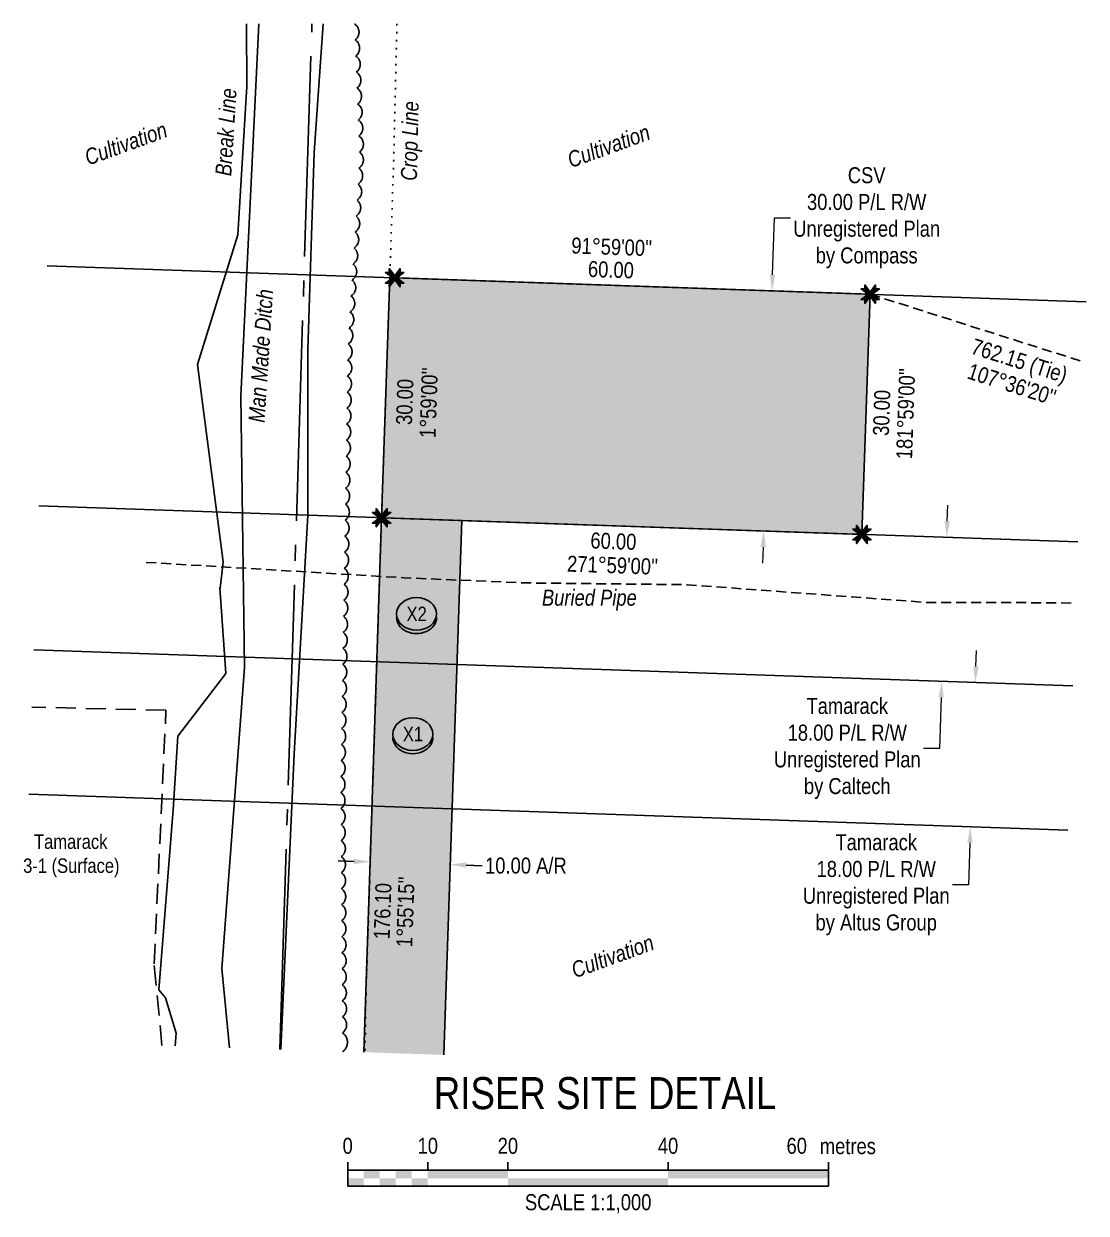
# Model space of a CAD drawing. Extents: x 357394 to 360637, y 6127381 to 6130734.
# Drawn here: x 359307 to 359970, y 6129992 to 6130734 of the extents above; entities that cross this region are included whole.
import ezdxf
from ezdxf.enums import TextEntityAlignment as Align

# ---------------------------------------------------------------- set-up
doc = ezdxf.new("R2010")
doc.units = 0
doc.header["$LTSCALE"] = 5
doc.header["$PDSIZE"] = 0.5
for name, pattern in [('0', [1, 1, 0]), ('foc-ACCESSROAD', [3.75, 2.5, -1.25]), ('foc-QUARTERLINE', [33, 25, -3, 2, -3]), ('foc-TIELINE', [1.875, 1.25, -0.625]), ('foc-TOPO', [1, 0.2, -0.8]), ('UG_PIPE', [1.875, 1.25, -0.625])]:
    doc.linetypes.add(name, pattern=pattern)
doc.layers.get('Defpoints').update_dxf_attribs({"color": 9})
for name, color, linetype in [('AS-PIPE-UG', 44, 'UG_PIPE'), ('AS-PIPE-UG-T', 44, 'Continuous'), ('C-RW', 13, 'Continuous'), ('DETAIL-T', 7, 'Continuous'), ('F-RW', 190, 'Continuous'), ('F-WS', 190, 'foc-ACCESSROAD'), ('L-BD', 7, 'Continuous'), ('L-MON', 1, 'Continuous'), ('L-SECQ', 8, 'foc-QUARTERLINE'), ('L-TIE', 7, 'foc-TIELINE'), ('P-CROSSINGS', 250, 'Continuous'), ('P-LTO-8', 14, 'Continuous'), ('P-PROPOSED', 10, 'Continuous'), ('P-PROPOSED-H', 21, 'Continuous'), ('P-TXT', 4, 'Continuous'), ('T-BUSH', 110, '0'), ('T-CREEK', 160, 'Continuous'), ('T-GENERAL', 48, 'foc-TOPO'), ('T-SLOPE', 48, 'Continuous'), ('T-WATER-T', 170, 'Continuous')]:
    doc.layers.add(name, color=color, linetype=linetype)
for name, color, linetype, lineweight in [('C-RW-T', 13, 'Continuous', 9), ('F-RW-T-1', 190, 'Continuous', 9), ('F-WS-T', 190, 'Continuous', 9), ('T-TEXT', 48, 'Continuous', 18)]:
    doc.layers.add(name, color=color, linetype=linetype, lineweight=lineweight)
doc.styles.add('175L', font='ARIALN.TTF', dxfattribs={"height": 20})
doc.styles.add('80', font='ARIALN.TTF', dxfattribs={"height": 10})
doc.styles.add('80CG', font='ARIALN.TTF', dxfattribs={"height": 10})
doc.styles.add('80L', font='ARIALN.TTF', dxfattribs={"height": 10})
doc.styles.add('80LS', font='ARIALNI.TTF', dxfattribs={"height": 10})
doc.styles.add('Crossing', font='ARIALN.TTF', dxfattribs={"height": 10})
doc.dimstyles.new('Compass 5 000', dxfattribs={"dimscale": 5, "dimtxt": 9, "dimasz": 2, "dimexe": 0.2, "dimexo": 0.0625, "dimgap": 0.5, "dimtad": 0, "dimtih": 1, "dimtoh": 1, "dimzin": 0, "dimdsep": 46, "dimtxsty": '80CG', "dimcen": 0.1, "dimse1": 1, "dimse2": 1, "dimclrd": 256, "dimclrt": 256, "dimaunit": 1, "dimadec": 4, "dimazin": 0, "dimtfac": 0.06, "dimtofl": 0, "dimtmove": 0, "dimatfit": 1, "dimfxl": 0.2, "dimtolj": 1, "dimtzin": 0, "dimlwd": -1, "dimarcsym": 0})

# ---------------------------------------------------------------- blocks, each defined once
blk = doc.blocks.new('TEMP')
h = blk.add_hatch(color=255)
h.dxf.hatch_style = 1
h.paths.add_polyline_path([(0, 0.25), (-0.67, 1.15), (-0.67, 0.67), (-1.15, 0.67), (-0.25, 0), (-1.15, -0.67), (-0.67, -0.67), (-0.67, -1.15), (0, -0.25), (0.67, -1.15), (0.67, -0.67), (1.15, -0.67), (0.25, 0), (1.15, 0.67), (0.67, 0.67), (0.67, 1.15)])
h.paths.add_polyline_path([(0.57, 0.85), (0.57, 0.57), (0.85, 0.57), (0.08, 0), (0.85, -0.57), (0.57, -0.57), (0.57, -0.85), (0, -0.08), (-0.57, -0.85), (-0.57, -0.57), (-0.85, -0.57), (-0.08, 0), (-0.85, 0.57), (-0.57, 0.57), (-0.57, 0.85), (0, 0.08)], flags=16)
h = blk.add_hatch(color=1)
h.dxf.hatch_style = 1
h.paths.add_polyline_path([(0, 0.08), (-0.57, 0.85), (-0.57, 0.57), (-0.85, 0.57), (-0.08, 0), (-0.85, -0.57), (-0.57, -0.57), (-0.57, -0.85), (0, -0.08), (0.57, -0.85), (0.57, -0.57), (0.85, -0.57), (0.08, 0), (0.85, 0.57), (0.57, 0.57), (0.57, 0.85)])
at = {"color": 1}
for p, q in [((-0.08, 0), (0.08, 0)), ((0, 0.08), (0, -0.08))]:
    blk.add_line(p, q, dxfattribs=at)
at = {"color": 255, "flags": 128}
blk.add_lwpolyline([(-0.25, 0), (-1.15, 0.67), (-0.67, 0.67), (-0.67, 1.15), (0, 0.25), (0.67, 1.15), (0.67, 0.67), (1.15, 0.67), (0.25, 0), (1.15, -0.67), (0.67, -0.67), (0.67, -1.15), (0, -0.25), (-0.67, -1.15), (-0.67, -0.67), (-1.15, -0.67)], close=True, dxfattribs=at)
at = {"color": 1, "flags": 128}
blk.add_lwpolyline([(-0.08, 0), (-0.85, 0.57), (-0.57, 0.57), (-0.57, 0.85), (0, 0.08), (0.57, 0.85), (0.57, 0.57), (0.85, 0.57), (0.08, 0), (0.85, -0.57), (0.57, -0.57), (0.57, -0.85), (0, -0.08), (-0.57, -0.85), (-0.57, -0.57), (-0.85, -0.57)], close=True, dxfattribs=at)
blk = doc.blocks.new('xing2')
h = blk.add_hatch(color=50)
h.dxf.hatch_style = 1
edge = h.paths.add_edge_path()
edge.add_ellipse((0, 0), major_axis=(-12.5, 0), ratio=0.816297, start_angle=0, end_angle=360)
h = blk.add_hatch(color=250)
h.dxf.hatch_style = 1
edge = h.paths.add_edge_path()
edge.add_ellipse((0, -2.05), major_axis=(-12.5, 0), ratio=0.816297, start_angle=0, end_angle=180)
edge.add_line((12.5, -2.05), (12.5, 0))
edge.add_ellipse((0, 0), major_axis=(-12.5, 0), ratio=0.816297, start_angle=0, end_angle=180, ccw=False)
edge.add_line((-12.5, 0), (-12.5, -2.05))
at = {"color": 250}
blk.add_ellipse((0, 0), major_axis=(-12.5, 0), ratio=0.816297, dxfattribs=at)
blk.add_ellipse((0, -2.05), major_axis=(-12.5, 0), ratio=0.816297, start_param=0, end_param=3.141593, dxfattribs=at)
at = {"color": 250, "style": 'Crossing'}
blk.add_attdef('CROSSING', text='', height=9, dxfattribs=at).set_placement((0.09, 0.02), align=Align.MIDDLE_CENTER)
at = {"color": 250, "style": 'Crossing', "flags": 1}
for tag, p in [('OWNER', (0.09, -12.49)), ('DESCRIPTION', (0.09, -25.77)), ('LOCATION', (0.09, -39.3)), ('DWG_REF', (0.09, -52.84))]:
    blk.add_attdef(tag, text='', height=9, dxfattribs=at).set_placement(p, align=Align.MIDDLE_CENTER)
blk = doc.blocks.new('*D443')
at = {"layer": 'Defpoints', "color": 0, "transparency": 16777216}
for p in [(359573.45, 6130209.13), (359523.34, 6130206.23), (359573.3, 6130204.55)]:
    blk.add_point(p, dxfattribs=at)
at = {"layer": 'P-TXT', "transparency": 16777216}
for p, q in [((359513.5, 6130211.14), (359503.5, 6130211.48)), ((359583.44, 6130208.79), (359593.44, 6130208.46))]:
    blk.add_line(p, q, dxfattribs=at)
for points in [[(359513.55, 6130212.81), (359513.44, 6130209.48), (359523.49, 6130210.81)], [(359583.5, 6130210.46), (359583.39, 6130207.13), (359573.45, 6130209.13)]]:
    blk.add_solid(points, dxfattribs=at)
at = {"layer": 'P-TXT', "transparency": 16777216, "insert": (359620.72, 6130208.46), "char_height": 10, "attachment_point": 5, "style": '80CG'}
blk.add_mtext('\\A1;10.00 A/R', dxfattribs=at)
blk = doc.blocks.new('*D444')
at = {"layer": 'Defpoints', "color": 0, "transparency": 16777216}
for p in [(359766.7, 6130327.36), (359901.25, 6130322.7), (359763.58, 6130237.43)]:
    blk.add_point(p, dxfattribs=at)
at = {"layer": 'F-RW-T-1', "transparency": 16777216}
for p, q in [((359901.59, 6130332.69), (359901.94, 6130342.69)), ((359897.79, 6130222.78), (359896.88, 6130196.56)), ((359896.88, 6130196.56), (359886.88, 6130196.56))]:
    blk.add_line(p, q, dxfattribs=at)
for points in [[(359899.93, 6130332.75), (359903.26, 6130332.64), (359901.25, 6130322.7)], [(359896.12, 6130222.84), (359899.45, 6130222.73), (359898.13, 6130232.78)]]:
    blk.add_solid(points, dxfattribs=at)
at = {"layer": 'F-RW-T-1', "transparency": 16777216, "insert": (359839.38, 6130196.56), "char_height": 10, "attachment_point": 5, "style": '80CG'}
blk.add_mtext('\\A1;Tamarack \\P18.00 P/L R/W\\PUnregistered Plan \\Pby Altus Group', dxfattribs=at)
blk = doc.blocks.new('*D445')
at = {"layer": 'Defpoints', "color": 0, "transparency": 16777216}
for p in [(359875.23, 6130413.63), (359872.12, 6130323.71), (359880.26, 6130323.43)]:
    blk.add_point(p, dxfattribs=at)
at = {"layer": 'F-RW-T-1', "transparency": 16777216}
for p, q in [((359883.72, 6130423.34), (359884.07, 6130433.34)), ((359879.92, 6130313.43), (359878.81, 6130281.63)), ((359878.81, 6130281.63), (359868.81, 6130281.63))]:
    blk.add_line(p, q, dxfattribs=at)
for points in [[(359882.05, 6130423.4), (359885.39, 6130423.28), (359883.37, 6130413.35)], [(359878.25, 6130313.49), (359881.58, 6130313.37), (359880.26, 6130323.43)]]:
    blk.add_solid(points, dxfattribs=at)
at = {"layer": 'F-RW-T-1', "transparency": 16777216, "insert": (359821.31, 6130281.63), "char_height": 10, "attachment_point": 5, "style": '80CG'}
blk.add_mtext('\\A1;Tamarack\\P18.00 P/L R/W\\PUnregistered Plan \\Pby Caltech', dxfattribs=at)
blk = doc.blocks.new('*D446')
at = {"layer": 'C-RW-T', "transparency": 16777216}
for p, q in [((359774.69, 6130577.17), (359775.92, 6130612.76)), ((359775.92, 6130612.76), (359785.92, 6130612.76)), ((359768.81, 6130407.31), (359768.46, 6130397.31))]:
    blk.add_line(p, q, dxfattribs=at)
for points in [[(359773.02, 6130577.22), (359776.35, 6130577.11), (359774.34, 6130567.17)], [(359767.14, 6130407.37), (359770.47, 6130407.25), (359769.15, 6130417.3)]]:
    blk.add_solid(points, dxfattribs=at)
at = {"layer": 'Defpoints', "color": 0, "transparency": 16777216}
for p in [(359922.97, 6130562.03), (359769.15, 6130417.3), (359917.78, 6130412.16)]:
    blk.add_point(p, dxfattribs=at)
at = {"layer": 'C-RW-T', "transparency": 16777216, "insert": (359833.42, 6130612.76), "char_height": 10, "attachment_point": 5, "style": '80CG'}
blk.add_mtext('\\A1;CSV\\P30.00 P/L R/W\\PUnregistered Plan\\Pby Compass', dxfattribs=at)
blk = doc.blocks.new('*U317')
at = {"color": 0}
for p, q in [((-150, 0), (-150, 15)), ((-100, 10), (-100, 15)), ((-50, 10), (-50, 15)), ((50, 10), (50, 15)), ((150.24, 0), (150.24, 15)), ((-150, 10), (150.24, 10)), ((-150, 0), (150.24, 0))]:
    blk.add_line(p, q, dxfattribs=at)
for points in [[(-140, 10), (-130, 10), (-140, 5), (-130, 5)], [(-120, 10), (-110, 10), (-120, 5), (-110, 5)], [(-100, 10), (-50, 10), (-100, 5), (-50, 5)], [(50, 10), (150.24, 10), (50, 5), (150.24, 5)], [(-150, 5), (-140, 5), (-150, 0), (-140, 0)], [(-130, 5), (-120, 5), (-130, 0), (-120, 0)], [(-110, 5), (-100, 5), (-110, 0), (-100, 0)], [(-50, 5), (50, 5), (-50, 0), (50, 0)]]:
    blk.add_solid(points, dxfattribs=at)
at = {"color": 0, "style": '80'}
blk.add_text('metres', height=10, dxfattribs=at).set_placement((162.24, 20), align=Align.CENTER)
at = {"color": 0, "char_height": 10, "style": '80'}
for s, insert, attachment_point in [('0', (-150, 30.21), 2), ('10', (-100, 30.21), 2), ('20', (-50, 30.21), 2), ('40', (50, 30.21), 2), ('60', (136.7, 30.22), 3), ('SCALE 1:1,000', (0.12, -5), 2)]:
    blk.add_mtext(s, dxfattribs=dict(at, insert=insert, attachment_point=attachment_point))

msp = doc.modelspace()

# ---------------------------------------------------------------- hatches: boundary and pattern name
at = {"layer": 'P-PROPOSED-H'}
h = msp.add_hatch(color=256, dxfattribs=at)
h.dxf.hatch_style = 1
h.paths.add_polyline_path([(359535.885, 6130575.427), (359530.696, 6130425.557), (359830.437, 6130415.18), (359835.625, 6130565.05)])
h = msp.add_hatch(color=256, dxfattribs=at)
h.dxf.hatch_style = 1
h.paths.add_polyline_path([(359519.509, 6130092.079), (359569.467, 6130090.403), (359580.653, 6130423.828), (359530.696, 6130425.557)])

# ---------------------------------------------------------------- linework, layer by layer
at = {"layer": 'AS-PIPE-UG', "flags": 128}
msp.add_lwpolyline([(359383.757, 6130397.742), (359544.577, 6130388.107), (359619.832, 6130384.892), (359721.447, 6130383.807), (359871.407, 6130372.672), (359954.652, 6130372.542), (359963.92, 6130372.254)], dxfattribs=at)
at = {"layer": 'C-RW', "flags": 128}
for points in [[(359970.433, 6130560.383), (359321.924, 6130582.835)], [(359316.735, 6130432.964), (359965.244, 6130410.513)]]:
    msp.add_lwpolyline(points, dxfattribs=at)
at = {"layer": 'F-RW', "flags": 128}
for points in [[(359965.244, 6130410.513), (359316.735, 6130432.964)], [(359313.622, 6130343.042), (359962.131, 6130320.591)]]:
    msp.add_lwpolyline(points, dxfattribs=at)
at = {"layer": 'F-RW'}
for points in [[(359313.622, 6130343.042), (359962.131, 6130320.591)], [(359959.018, 6130230.669), (359310.509, 6130253.12)]]:
    msp.add_lwpolyline(points, dxfattribs=at)
at = {"layer": 'F-WS'}
msp.add_lwpolyline([(359393.556, 6130096.305), (359388.695, 6130147.157), (359396.097, 6130305.432), (359312.39, 6130307.449)], dxfattribs=at)
at = {"layer": 'L-SECQ', "flags": 128}
msp.add_lwpolyline([(359467.134, 6130093.837), (359487.196, 6130733.781)], dxfattribs=at)
at = {"layer": 'L-TIE', "flags": 128}
msp.add_lwpolyline([(359835.625, 6130565.05), (359969.128, 6130522.687)], dxfattribs=at)
at = {"layer": 'P-LTO-8', "flags": 128}
for points in [[(359970.433, 6130560.383), (359321.924, 6130582.835)], [(359316.735, 6130432.964), (359965.244, 6130410.513)]]:
    msp.add_lwpolyline(points, dxfattribs=at)
at = {"layer": 'P-PROPOSED', "flags": 128}
msp.add_lwpolyline([(359535.885, 6130575.427), (359530.696, 6130425.557), (359830.437, 6130415.18), (359835.625, 6130565.05)], close=True, dxfattribs=at)
msp.add_lwpolyline([(359519.509, 6130092.079), (359530.696, 6130425.557), (359580.653, 6130423.828), (359569.467, 6130090.403)], dxfattribs=at)
at = {"layer": 'T-BUSH', "flags": 128}
msp.add_lwpolyline([(359513.773, 6130733.664, -0.5205671), (359514.164, 6130723.674, -0.5205671), (359514.555, 6130713.684, -0.5205671), (359514.946, 6130703.695, -0.5205671), (359515.338, 6130693.705, -0.5205671), (359515.729, 6130683.715, -0.5205671), (359516.12, 6130673.726, -0.5205671), (359516.512, 6130663.736, -0.5205671), (359516.903, 6130653.746, -0.5205671), (359516.558, 6130643.765, -0.5205671), (359515.94, 6130633.787, -0.5205671), (359515.321, 6130623.809, -0.5205671), (359514.703, 6130613.831, -0.5205671), (359514.084, 6130603.852, -0.5205671), (359513.466, 6130593.874, -0.5205671), (359512.848, 6130583.896, -0.5205671), (359512.229, 6130573.918, -0.5205671), (359511.611, 6130563.94, -0.5205671), (359510.993, 6130553.961, -0.5205671), (359510.374, 6130543.983, -0.5205671), (359509.756, 6130534.005, -0.5205671), (359509.523, 6130524.012, -0.5205671), (359509.358, 6130514.016, -0.5205671), (359509.193, 6130504.02, -0.5205671), (359509.028, 6130494.024, -0.5205671), (359508.863, 6130484.028, -0.5205671), (359508.697, 6130474.032, -0.5205671), (359508.532, 6130464.036, -0.5205671), (359508.367, 6130454.04, -0.5205671), (359508.202, 6130444.044, -0.5205671), (359508.036, 6130434.048, -0.5205671), (359507.871, 6130424.052, -0.5205671), (359507.706, 6130414.056, -0.5205671), (359507.541, 6130404.06, -0.5205671), (359507.376, 6130394.064, -0.5205671), (359507.21, 6130384.068, -0.5205671), (359507.045, 6130374.072, -0.5205671), (359506.88, 6130364.076, -0.5205671), (359506.715, 6130354.08, -0.5205671), (359506.55, 6130344.084, -0.5205671), (359506.384, 6130334.088, -0.5205671), (359506.219, 6130324.093, -0.5205671), (359506.054, 6130314.097, -0.5205671), (359505.889, 6130304.101, -0.5205671), (359505.723, 6130294.105, -0.5205671), (359505.558, 6130284.109, -0.5205671), (359505.393, 6130274.113, -0.5205671), (359505.228, 6130264.117, -0.5205671), (359505.192, 6130254.12, -0.5205671), (359505.264, 6130244.123, -0.5205671), (359505.337, 6130234.126, -0.5205671), (359505.41, 6130224.129, -0.5205671), (359505.482, 6130214.132, -0.5205671), (359505.555, 6130204.135, -0.5205671), (359505.628, 6130194.138, -0.5205671), (359505.7, 6130184.141, -0.5205671), (359505.773, 6130174.144, -0.5205671), (359505.846, 6130164.147, -0.5205671), (359505.918, 6130154.15, -0.5205671), (359505.991, 6130144.152, -0.5205671), (359506.064, 6130134.155, -0.5205671), (359506.136, 6130124.158, -0.5205671), (359506.209, 6130114.161, -0.5205671), (359506.282, 6130104.164, -0.5205671), (359506.367, 6130092.398, -0.5205671)], format="xyb", dxfattribs=at)
at = {"layer": 'T-CREEK', "flags": 128}
msp.add_lwpolyline([(359435.688, 6130094.892), (359430.863, 6130144.348), (359445.06, 6130332.179), (359442.876, 6130501.445), (359454.01, 6130733.781)], dxfattribs=at)
at = {"layer": 'T-GENERAL', "flags": 128}
msp.add_lwpolyline([(359540.227, 6130733.781), (359538.192, 6130647.817), (359529.807, 6130399.177), (359520.702, 6130120.882), (359520.405, 6130092.049)], dxfattribs=at)
at = {"layer": 'T-SLOPE', "flags": 128}
for points in [[(359401.857, 6130096.026), (359402.527, 6130103.907), (359395.797, 6130125.902), (359391.712, 6130130.967), (359400.667, 6130243.282), (359403.492, 6130289.292), (359433.457, 6130328.402), (359429.772, 6130381.997), (359429.827, 6130381.512), (359431.782, 6130398.132), (359415.817, 6130521.257), (359440.957, 6130601.997), (359446.652, 6130694.552), (359446.314, 6130733.781)], [(359494.117, 6130733.781), (359488.517, 6130653.497), (359484.677, 6130530.402), (359484.572, 6130427.047), (359476.197, 6130278.347), (359467.733, 6130093.816)]]:
    msp.add_lwpolyline(points, dxfattribs=at)

# ---------------------------------------------------------------- block references
at = {"layer": 'DETAIL-T', "xscale": 0.99973285, "yscale": 0.99973285, "zscale": 0.99973285}
msp.add_blockref('*U317', (359659.471, 6130008.466), dxfattribs=at)
at = {"layer": 'L-MON', "xscale": 4.998664250000002, "yscale": 4.998664250000002, "zscale": 24.99332125000001}
for p in [(359538.837, 6130575.325), (359835.625, 6130565.05), (359530.696, 6130425.557), (359830.437, 6130415.18)]:
    msp.add_blockref('TEMP', p, dxfattribs=at)
at = {"layer": 'P-CROSSINGS', "xscale": 0.99973285, "yscale": 0.99973285, "zscale": 0.99973285}
for p, values in [((359552.46, 6130365.551), {'CROSSING': 'X2'}), ((359550.168, 6130290.593), {'CROSSING': 'X1'})]:
    msp.add_blockref('xing2', p, dxfattribs=at).add_auto_attribs(values)

# ---------------------------------------------------------------- texts
at = {"layer": 'AS-PIPE-UG-T', "insert": (359630.74, 6130380.687), "char_height": 9.99733, "attachment_point": 1, "style": '80L'}
msp.add_mtext_dynamic_manual_height_columns('{\\fArial Narrow|b0|i1|c0|p34;Buried Pipe}', width=59.03588, gutter_width=50, heights=[0], dxfattribs=at)
at = {"layer": 'DETAIL-T', "color": 3, "insert": (359670.128, 6130066.398), "char_height": 19.99466, "width": 223.79822, "attachment_point": 5, "style": '80CG'}
msp.add_mtext('RISER SITE DETAIL ', dxfattribs=at)
at = {"layer": 'F-WS-T', "insert": (359299.094, 6130227.951), "char_height": 8.9977, "attachment_point": 1, "style": '175L'}
msp.add_mtext_dynamic_manual_height_columns('\\pi14.65;Tamarack \\P\\pi7.859;3-1 (Surface) ', width=74.82907, gutter_width=100.027, heights=[0], dxfattribs=at)
at = {"layer": 'L-BD', "style": '80L'}
for s, height, rotation, p in [("91°59'00''", 9.9973, 358.0172, (359674.299, 6130594.604)), ('60.00', 9.9973, 358.0172, (359673.806, 6130580.366)), ('762.15 (Tie)', 9.99733, 342.3945, (359928.351, 6130522.415)), ("107°36'20''", 9.99733, 342.3945, (359924.042, 6130508.836)), ("1°59'00''", 9.9973, 88.0172, (359560.059, 6130497.335)), ("181°59'00''", 9.99733, 88.0172, (359857.719, 6130490.501)), ('30.00', 9.9973, 88.0172, (359545.072, 6130497.854)), ('30.00', 9.9973, 88.0172, (359842.732, 6130491.02)), ('60.00', 9.9973, 358.0172, (359675.346, 6130410.953)), ("271°59'00''", 9.99733, 358.0172, (359674.827, 6130395.966)), ("1°55'15''", 9.9973, 88.0786, (359545.51, 6130179.663)), ('176.10', 9.9973, 88.0786, (359531.272, 6130180.141))]:
    msp.add_text(s, height=height, rotation=rotation, dxfattribs=at).set_placement(p, align=Align.MIDDLE)
at = {"layer": 'T-TEXT', "insert": (359426.849, 6130639.188), "char_height": 9.99733, "attachment_point": 1, "rotation": 86.478974, "style": '80L'}
msp.add_mtext_dynamic_manual_height_columns('{\\fArial Narrow|b0|i1|c0|p34;Break Line}', width=54.58158, gutter_width=50, heights=[0], dxfattribs=at)
at = {"layer": 'T-TEXT', "char_height": 10, "width": 60.43345, "attachment_point": 2, "style": '80LS'}
for s, insert, rotation in [('Crop Line', (359543.263, 6130660.782), 88.643854), ('Cultivation', (359369.323, 6130663.791), 20), ('Cultivation', (359670.648, 6130662.227), 20), ('Cultivation', (359673.08, 6130156.672), 20)]:
    msp.add_mtext(s, dxfattribs=dict(at, insert=insert, rotation=rotation))
at = {"layer": 'T-WATER-T', "insert": (359447.399, 6130482.436), "char_height": 9.99733, "attachment_point": 1, "rotation": 86.258137, "style": '80L'}
msp.add_mtext_dynamic_manual_height_columns('\\pi2.9294;{\\fArial Narrow|b0|i1|c0|p34;Man Made Ditch}', width=88.40832, gutter_width=50, heights=[0], dxfattribs=at)

# ---------------------------------------------------------------- dimensions: what is measured, and where the dimension line sits
at = {"layer": 'C-RW-T'}
dim = msp.add_linear_dim(base=(359769.152, 6130417.302), p1=(359922.969, 6130562.026), p2=(359917.78, 6130412.156), angle=268.017216, text='CSV\\P30.00 P/L R/W\\PUnregistered Plan\\Pby Compass', dimstyle='Compass 5 000', dxfattribs=at)
dim.commit()
dim.dimension.update_dxf_attribs({"geometry": '*D446', "text_midpoint": (359833.423, 6130612.759), "dimtype": 161})
at = {"layer": 'F-RW-T-1', "color": 5}
for base, p1, p2, angle, text, picture, middle in [((359880.261, 6130323.425), (359875.232, 6130413.629), (359872.119, 6130323.707), 268.017216, 'Tamarack\\P18.00 P/L R/W\\PUnregistered Plan \\Pby Caltech', '*D445', (359821.311, 6130281.627)), ((359901.246, 6130322.699), (359763.583, 6130237.435), (359766.697, 6130327.357), 88.017216, 'Tamarack \\P18.00 P/L R/W\\PUnregistered Plan \\Pby Altus Group', '*D444', (359839.375, 6130196.559))]:
    dim = msp.add_linear_dim(base=base, p1=p1, p2=p2, angle=angle, text=text, dimstyle='Compass 5 000', dxfattribs=at)
    dim.commit()
    dim.dimension.update_dxf_attribs({"geometry": picture, "text_midpoint": middle, "dimtype": 161})
at = {"layer": 'P-TXT'}
dim = msp.add_linear_dim(base=(359573.45, 6130209.13), p1=(359523.338, 6130206.227), p2=(359573.297, 6130204.551), angle=358.07856, text='10.00 A/R', dimstyle='Compass 5 000', dxfattribs=at)
dim.commit()
dim.dimension.update_dxf_attribs({"geometry": '*D443', "text_midpoint": (359620.721, 6130208.459), "dimtype": 161})

doc.saveas('drawing.dxf')
